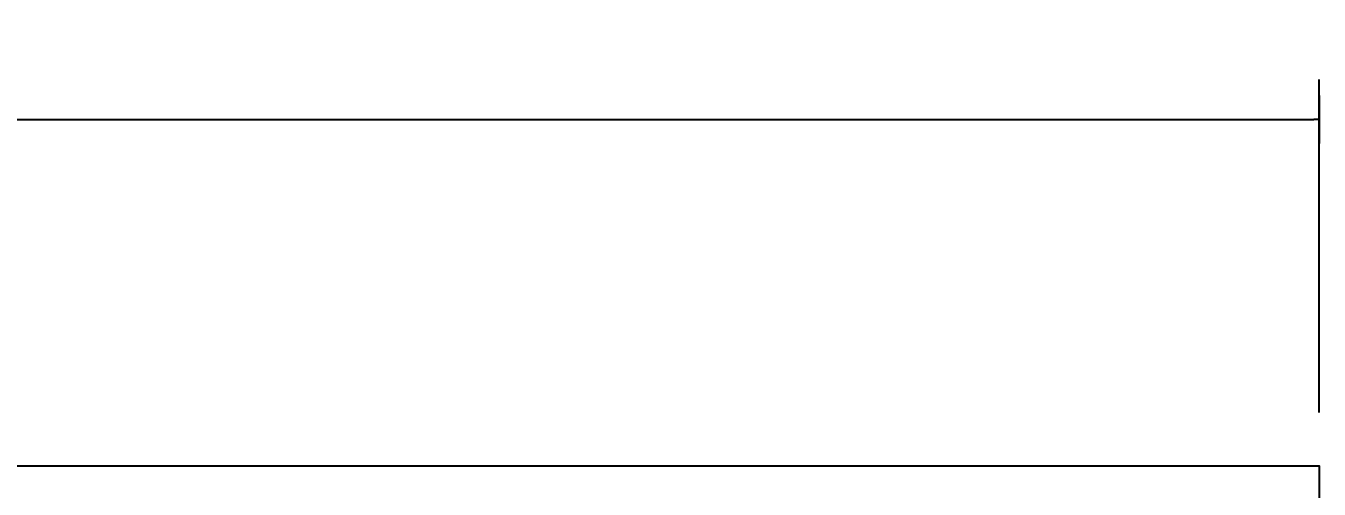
# Model space of a CAD drawing. Extents: x 0 to 420, y 0 to 297.
# Drawn here: x 198.77 to 247.3, y 248.37 to 265.75 of the extents above; entities that cross this region are included whole.
import ezdxf

# ---------------------------------------------------------------- set-up
doc = ezdxf.new("R2010")
doc.units = 0
doc.header["$LTSCALE"] = 0.5
doc.layers.get('0').update_dxf_attribs({"linetype": 'CONTINUOUS'})
doc.layers.get('DEFPOINTS').update_dxf_attribs({"linetype": 'CONTINUOUS'})
doc.layers.add('L35', color=3, linetype='CONTINUOUS')
doc.layers.add('T25', color=1, linetype='CONTINUOUS')
doc.styles.add('ISO3098B', font='iso3098b.shx')
doc.dimstyles.new('SIGNSDIM', dxfattribs={"dimtxt": 2.5, "dimasz": 0.2, "dimexe": 1.5, "dimexo": 2, "dimtad": 1, "dimdec": 4, "dimlfac": 20, "dimrnd": 1, "dimdsep": 46, "dimtxsty": 'ISO3098B', "dimblk": 'SGNDIM', "dimcen": 2.5, "dimse2": 1, "dimadec": 0, "dimazin": 0, "dimtfac": 1, "dimtdec": 4, "dimtix": 1, "dimtmove": 0, "dimatfit": 3, "dimldrblk": 'SGNDIM', "dimfxl": 1, "dimtolj": 1, "dimtzin": 0, "dimarcsym": 0})

# ---------------------------------------------------------------- blocks, each defined once
blk = doc.blocks.new('SGNDIM')
for p, q in [((0, 4.5), (0, -4.5)), ((0, 0), (-1, 0))]:
    blk.add_line(p, q)
blk = doc.blocks.new('*D46')
at = {"layer": 'DEFPOINTS', "color": 0}
for p in [(247.305, 262.238), (127.305, 249.238), (247.305, 249.238)]:
    blk.add_point(p, dxfattribs=at)
at = {"layer": 'T25', "color": 0, "lineweight": -2}
for p, q in [((127.305, 251.238), (127.305, 263.738)), ((247.305, 251.238), (247.305, 263.738)), ((127.505, 262.238), (247.105, 262.238))]:
    blk.add_line(p, q, dxfattribs=at)
at = {"layer": 'T25', "color": 0, "lineweight": -2, "xscale": 0.2, "yscale": 0.2, "zscale": 0.2, "rotation": 180}
blk.add_blockref('SGNDIM', (127.305, 262.238), dxfattribs=at)
at = {"layer": 'T25', "color": 0, "lineweight": -2, "xscale": 0.2, "yscale": 0.2, "zscale": 0.2}
blk.add_blockref('SGNDIM', (247.305, 262.238), dxfattribs=at)
at = {"layer": 'T25', "color": 0, "insert": (187.305, 264.113), "char_height": 2.5, "attachment_point": 5, "style": 'ISO3098B'}
blk.add_mtext('\\A1;2400', dxfattribs=at)

msp = doc.modelspace()

# ---------------------------------------------------------------- linework, layer by layer
at = {"layer": 'L35'}
msp.add_lwpolyline([(127.3047651, 174.2382308), (127.3047651, 249.2382308), (247.3047651, 249.2382308), (247.3047651, 174.2382308)], close=True, dxfattribs=at)

# ---------------------------------------------------------------- dimensions: what is measured, and where the dimension line sits
at = {"layer": 'T25'}
dim = msp.add_linear_dim(base=(247.3047651, 262.2382308), p1=(127.3047651, 249.2382308), p2=(247.3047651, 249.2382308), dimstyle='SIGNSDIM', override={"dimse2": 0}, dxfattribs=at)
dim.commit()
dim.dimension.update_dxf_attribs({"geometry": '*D46', "text_midpoint": (187.3047651, 264.1132308)})

doc.saveas('drawing.dxf')
